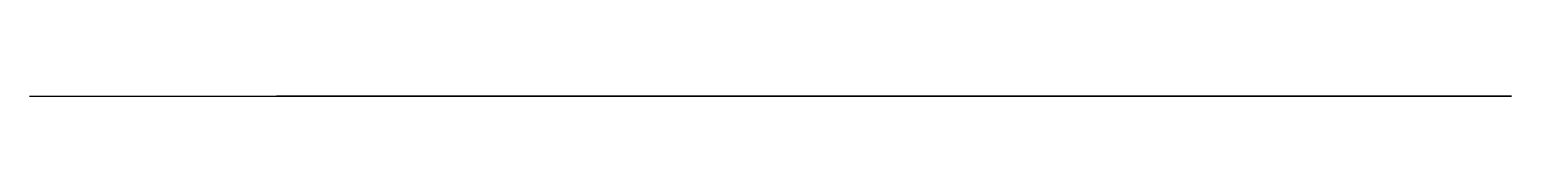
# Model space of a CAD drawing. Header units: millimetres. Extents: x 0 to 45, y 0 to 0.
import ezdxf

# ---------------------------------------------------------------- set-up
doc = ezdxf.new("R2010")
doc.units = ezdxf.units.MM

msp = doc.modelspace()

# ---------------------------------------------------------------- linework, layer by layer
for p, q in [((0, 0), (0, 0, 35)), ((0, 0, 35), (15, 0, 35)), ((15, 0, 35), (15, 0, 25)), ((15, 0, 25), (30, 0, 25)), ((30, 0, 25), (30, 0, 35)), ((30, 0, 35), (45, 0, 35)), ((45, 0), (37.5, 0)), ((45, 0, 35), (45, 0))]:
    msp.add_line(p, q)
at = {"extrusion": (0, -1, 0)}
msp.add_line((0, 0), (7.5, 0), dxfattribs=at)
msp.add_arc((22.5, 0), 15, 0, 180, dxfattribs=at)

doc.saveas('drawing.dxf')
